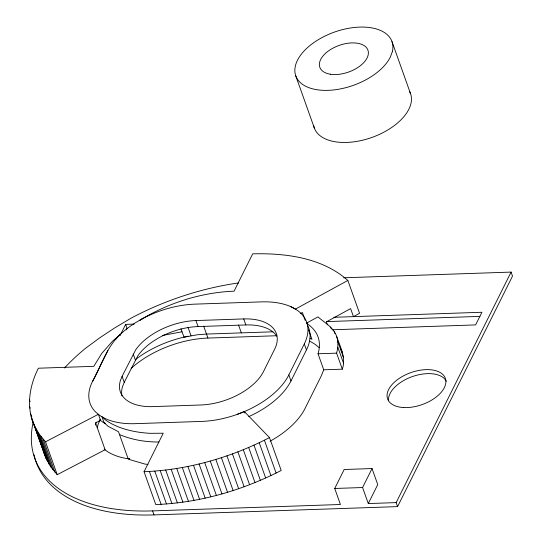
<?xml version="1.0" encoding="UTF-8"?>
<svg xmlns="http://www.w3.org/2000/svg" width="542" height="542" viewBox="0 0 542 542"><rect width="100%" height="100%" fill="white"/><g stroke="black" fill="none" stroke-linecap="round" stroke-linejoin="round"><path stroke-width="0.81" d="M270.092 441.181A75.074 41.544 -19.6 0 0 305.071 408.397L321.298 375.857L323.737 369.807L342.307 369.177L336.602 353.147C338.188 347.632 338.432 341.751 336.602 336.264C333.465 327.348 324.733 322.714 317.951 316.901L306.25 323.303M342.307 369.177C346.324 357.862 340.166 346.751 336.602 336.264M115.805 339.082A71.503 39.566 -19.6 0 1 194.957 304.137L261.359 301.88A71.503 39.566 -19.6 0 1 304.299 343.94L288.845 374.928A71.503 39.566 -19.6 0 1 201.766 421.405L135.364 423.668A71.503 39.566 -19.6 0 1 105.819 418.837L100.351 415.863L95.866 412.266A71.503 39.566 -19.6 0 1 92.431 381.609C101.456 365.775 106.517 346.894 120.453 334.339L112.729 340.965L101.713 353.465L93.807 366.331L38.394 368.214C29.471 385.647 25.867 407.184 34.315 425.504L46.016 458.369L50.819 466.879L57.215 474.684L105.107 449.738L95.548 422.889L100.521 420.294L98.38 414.284L45.514 441.818L39.119 434.02L34.315 425.504M122.092 376.331L120.419 380.477A51.483 28.489 -19.6 0 0 153.007 406.615L200.818 404.989A51.483 28.489 -19.6 0 0 263.514 371.521L274.638 349.211A51.483 28.489 -19.6 0 0 243.717 318.926L195.913 320.552A51.483 28.489 -19.6 0 0 135.69 349.847L122.092 376.331L124.233 382.347L122.56 386.493A51.483 28.489 -19.6 0 0 121.95 395.911M107.878 350.62L92.431 381.609M120.08 335.545L125.642 324.38L134.104 324.096M126.327 329.875L127.072 328.391L125.642 324.38M124.233 382.347L137.831 355.857A51.483 28.489 -19.6 0 1 198.054 326.569L245.858 324.943A51.483 28.489 -19.6 0 1 276.779 336.148M237.227 414.373L244.327 411.541L269.503 437.604L281.203 470.463C242.43 490.456 199.436 502.854 155.757 504.568L144.057 471.709L163.244 433.221L150.046 433.322A115.046 63.665 -19.6 0 1 106.042 420.402L101.943 416.73L104.05 422.652L108.149 426.324L118.515 431.764L128.108 458.701L129.985 459.691L144.816 464.047L148.041 464.453M248.812 416.581A71.503 39.566 -19.6 0 0 290.986 380.938L306.44 349.949A71.503 39.566 -19.6 0 0 307.571 325.396M33.082 422.713A186.157 103.021 -19.6 0 0 152.6 510.896L340.43 504.5L334.726 488.471L344.184 469.501L372.042 468.552L377.747 484.582L368.289 503.559L396.155 502.61L511.079 272.091L343.635 277.782M368.289 503.559L362.584 487.529L372.042 468.552M34.044 454.731A186.157 103.021 -19.6 0 0 154.03 514.9L397.577 506.614L512.502 276.095L511.079 272.091M142.526 318.669L139.999 320.146C168.284 302.978 200.906 292.45 234.056 291.183L252.674 253.839C285.763 253.012 322.144 257.674 347.856 280.438L359.556 313.296L353.459 316.63L350.606 308.615L326.365 321.873L327.402 324.793M347.856 280.438L295.376 309.136L290.905 306.704M300.302 313.628L302.395 312.483L305.207 320.376M144.057 471.709C187.735 469.995 230.729 457.597 269.503 437.604M162.6 335.437L181.943 331.792M333.825 317.3L481.919 312.26L475.612 324.909L331.894 329.8M326.785 321.596L479.961 316.386M272.89 331.806L206.488 334.068L197.383 334.766L184.009 337.205L180.967 328.676M131.117 368.391A75.074 41.544 -19.6 0 1 207.918 338.072L276.799 335.728M307.267 323.859A75.074 41.544 -19.6 0 1 318.025 353.777L336.602 353.147M334.726 488.471L362.584 487.529M158.928 442.008C145.513 442.103 131.875 439.779 119.511 434.569M128.108 458.701L129.68 458.878M309.929 338.228L311.955 339.333L308.581 329.854M104.05 422.652L105.344 423.356M340.566 348.804L342.314 352.293M32.012 419.474L46.016 458.369M391.968 41.544L410.518 93.637M295.776 75.9L314.326 127.993M396.155 502.61L397.577 506.614M337.835 341.582L343.54 357.612M334.163 331.379L334.976 333.669M337.835 347.246L343.54 363.276M330.552 327.009L331.101 328.533M318.025 353.777L323.737 369.807M304.299 343.94L306.44 349.949M288.845 374.928L290.986 380.938M243.717 318.926L245.858 324.943M238.534 324.983L241.353 332.883M264.401 440.199L276.102 473.058M259.218 442.712L270.919 475.571M244.327 411.541L244.848 413.024M253.974 445.131L265.675 477.997M248.67 447.462L260.37 480.327M203.677 326.169L207.918 338.072M243.304 449.704L255.004 482.563M195.913 320.552L198.054 326.569M237.884 451.845L249.584 484.704M187.986 327.246L191.028 335.776M232.423 453.891L244.13 486.75M226.929 455.829L238.629 488.694M221.4 457.672L233.101 490.53M215.838 459.406L227.538 492.265M210.262 461.039L221.963 493.897M204.673 462.556L216.373 495.415M199.077 463.966L210.777 496.824M193.474 465.26L205.174 498.125M187.884 466.445L199.585 499.311M182.302 467.516L194.002 500.374M176.733 468.471L188.433 501.33M133.217 354.021L135.358 360.03M171.191 469.304L182.891 502.17M165.683 470.022L177.383 502.888M160.202 470.625L171.909 503.484M154.768 471.106L166.469 503.965M149.382 471.465L161.089 504.331M152.6 510.896L154.03 514.9M45.514 441.818L57.215 474.684M29.553 399.982L30.108 401.547M43.211 439.305L54.911 472.163M41.077 436.703L52.777 469.568M29.627 406.683L30.183 408.248M39.119 434.02L50.819 466.879M37.337 431.256L49.037 464.121M30.447 413.194L31.843 417.103M35.738 428.417L47.439 461.283M31.138 416.364L42.561 448.444M44.769 455.388L42.838 449.223M409.501 91.388A51.07 28.265 -19.6 0 1 371.988 137.411A51.07 28.265 -19.6 0 1 313.676 125.615M105.107 423.444A71.503 39.566 -19.6 0 1 99.803 419.887M129.423 458.938A75.074 41.544 -19.6 0 1 104.084 449.088M95.48 425.172A75.074 41.544 -19.6 0 1 96.171 422.204M135.791 359.319A75.074 41.544 -19.6 0 1 188.033 336.25M388.533 400.755A30.643 16.958 -19.6 0 1 413.099 376.331A30.643 16.958 -19.6 0 1 446.317 381.29M97.214 427.699A75.074 41.544 -19.6 0 1 100.263 419.42M309.428 341.121A75.074 41.544 -19.6 0 1 319.116 347.673M64.491 367.991A186.157 103.021 -19.6 0 1 85.345 348.438L99.924 337.693L114.782 327.863L131.015 318.201A186.157 103.021 -19.6 0 1 238.717 282.917M392.34 51.673L390.308 57.14A51.07 28.265 -19.6 0 1 308.947 87.689A51.07 28.265 -19.6 0 1 328.791 34.302A51.07 28.265 -19.6 0 1 392.34 51.673M330.254 74.2A25.535 14.133 -19.6 0 0 368.343 53.868A25.535 14.133 -19.6 0 0 333.032 48.102A25.535 14.133 -19.6 0 0 330.254 74.2M403.451 407.543A30.643 16.958 -19.6 0 0 445.829 380.477A30.643 16.958 -19.6 0 0 400.118 377.815A30.643 16.958 -19.6 0 0 403.451 407.543"/></g></svg>
